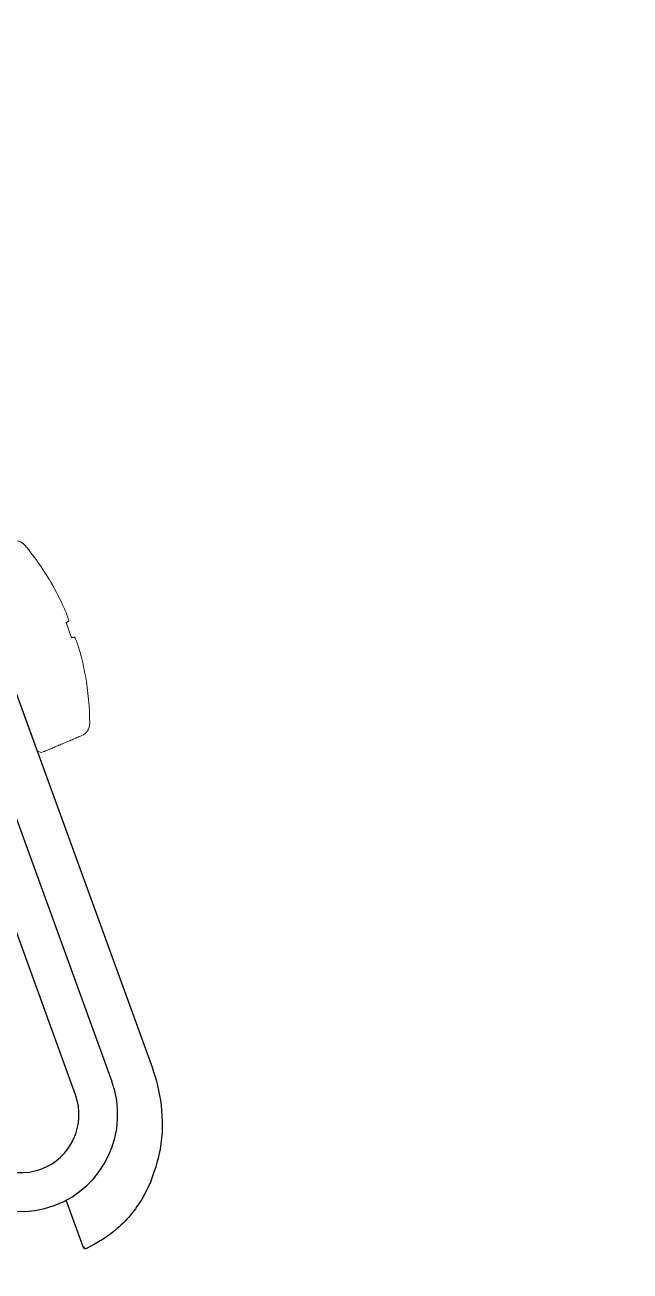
# Model space of a CAD drawing. Header units: inches. Extents: x -154 to 13, y 2 to 55.
# Drawn here: x -140.332 to -139.409, y 32.151 to 34.05 of the extents above; entities that cross this region are included whole.
import ezdxf

# ---------------------------------------------------------------- set-up
doc = ezdxf.new("R2010")
doc.units = ezdxf.units.IN
doc.header["$LTSCALE"] = 2
doc.header["$MEASUREMENT"] = 0
doc.layers.get('0').update_dxf_attribs({"linetype": 'CONTINUOUS'})
doc.layers.add('pattern', color=9, linetype='CONTINUOUS')
doc.layers.add('VELUX_Skylight', color=7, linetype='CONTINUOUS')

# ---------------------------------------------------------------- blocks, each defined once
blk = doc.blocks.new('A$C4C6D32D1')
at = {"color": 7, "lineweight": 0}
for p, q in [((0, -0.153), (0, 0.153)), ((0.1086, 0.0724), (0.1086, 0.0734)), ((0.1086, -0.0123), (0.1086, 0.0123)), ((0.1086, -0.0734), (0.1086, -0.0724))]:
    blk.add_line(p, q, dxfattribs=at)
at = {"color": 7, "lineweight": 0, "flags": 128}
for points in [[(0.1086, 0.0123), (0.1093, 0.0124), (0.11, 0.0124), (0.1106, 0.0125), (0.1111, 0.0125), (0.1116, 0.0126), (0.1121, 0.0126), (0.1126, 0.0127), (0.113, 0.0127)], [(0.113, -0.0127), (0.1126, -0.0127), (0.1121, -0.0126), (0.1116, -0.0126), (0.1111, -0.0125), (0.1106, -0.0125), (0.11, -0.0124), (0.1093, -0.0124), (0.1086, -0.0123)]]:
    blk.add_lwpolyline(points, dxfattribs=at)
at = {"color": 7, "lineweight": 0}
for centre, radius, start, end in [((0.071, 0.1377), 0.02, 19.7829, 87), ((-0.3118, 0), 0.4268, 9.9017, 19.7829), ((-0.313, 0), 0.4278, 5.329, 9.7356), ((-0.2495, 0.0104), 0.3636, 1.6227, 4.6242), ((0.0475, 0.0253), 0.0666, 349.1369, 356.0725), ((0.0475, -0.0253), 0.0666, 3.9275, 10.8631), ((-0.2495, -0.0104), 0.3636, 355.3758, 358.3773), ((-0.313, 0), 0.4278, 350.2644, 354.671), ((-0.3118, 0), 0.4268, 340.2171, 350.0983), ((0.071, -0.1377), 0.02, 273, 340.2171), ((0.008, -0.153), 0.008, 180, 273)]:
    blk.add_arc(centre, radius, start, end, dxfattribs=at)
blk.add_open_spline([(0.0084, -0.161), (0.072, -0.1577)], degree=1, dxfattribs=at)

msp = doc.modelspace()

# ---------------------------------------------------------------- hatches: boundary and pattern name
h = msp.add_hatch()
h.set_pattern_fill('STEEL', color=8, scale=2, angle=20, style=0)
h.set_pattern_definition([(65, (-203.24395, -0.17552), (-0.22657695, 0.1056546), []), (65, (-203.2867, -0.05806), (-0.22657695, 0.1056546), [])])
h.paths.add_polyline_path([(-142.4912, 32.767, -0.414214), (-142.4165, 32.9272), (-141.4787, 33.2685, -0.414214), (-141.3185, 33.1938), (-141.1402, 32.7038), (-141.0227, 32.7466), (-141.2866, 33.4715), (-142.6942, 32.9592), (-140.8171, 27.8019), (-139.4095, 28.3143), (-141.0227, 32.7466), (-141.1402, 32.7038), (-139.6124, 28.5065, -0.414214), (-139.6872, 28.3462), (-140.625, 28.0049, -0.414214), (-140.7852, 28.0796)])

# ---------------------------------------------------------------- linework, layer by layer
at = {"layer": 'VELUX_Skylight'}
for p, q in [((-140.8615, 34.4475), (-140.1386, 32.4613)), ((-140.699, 33.8114), (-140.1998, 32.4396)), ((-140.2552, 32.4194), (-140.7545, 33.7912)), ((-140.2436, 32.1874), (-140.2695, 32.2586))]:
    msp.add_line(p, q, dxfattribs=at)
for centre, radius, start, end in [((-140.3385, 32.3891), 0.1476, 200, 20), ((-140.3385, 32.3891), 0.0886, 200, 20), ((-140.2394, 32.1889), 0.00394, 200.0909, 294.8815)]:
    msp.add_arc(centre, radius, start, end, dxfattribs=at)
for points, knots in [([(-140.1386, 32.4613), (-140.1386, 32.4613), (-140.1318, 32.4427), (-140.1221, 32.4009), (-140.1222, 32.3409), (-140.1357, 32.3), (-140.1416, 32.2848), (-140.1416, 32.2848)], [0, 0, 0, 0, 0.000013, 0.327422, 0.699205, 0.999986, 1, 1, 1, 1]), ([(-140.1416, 32.2848), (-140.1416, 32.2848), (-140.144, 32.2797), (-140.1552, 32.2554), (-140.1753, 32.2292), (-140.2068, 32.202), (-140.2243, 32.1926), (-140.2377, 32.1853)], [0, 0, 0, 0, 0.000016, 0.118209, 0.579833, 0.676475, 1, 1, 1, 1]), ([(-140.2436, 32.1874), (-140.2434, 32.1871), (-140.2432, 32.1865), (-140.2424, 32.1856), (-140.2413, 32.185), (-140.24, 32.1848), (-140.239, 32.185), (-140.2385, 32.1853), (-140.2385, 32.1853)], [0, 0, 0, 0, 0.1371509, 0.2738607, 0.455396, 0.6970297, 0.9895308, 1, 1, 1, 1]), ([(-140.2383, 32.1852), (-140.2382, 32.1852), (-140.238, 32.185), (-140.2378, 32.1852), (-140.2377, 32.1853)], [0, 0, 0, 0, 0.255219, 1, 1, 1, 1])]:
    msp.add_open_spline(points, degree=3, knots=knots, dxfattribs=at)
msp.add_open_spline([(-140.2431, 32.1876), (-140.2436, 32.1874)], degree=1, dxfattribs=at)

# ---------------------------------------------------------------- block references
at = {"layer": 'pattern', "rotation": 20}
msp.add_blockref('A$C4C6D32D1', (-140.3674, 33.0901), dxfattribs=at)

doc.saveas('drawing.dxf')
